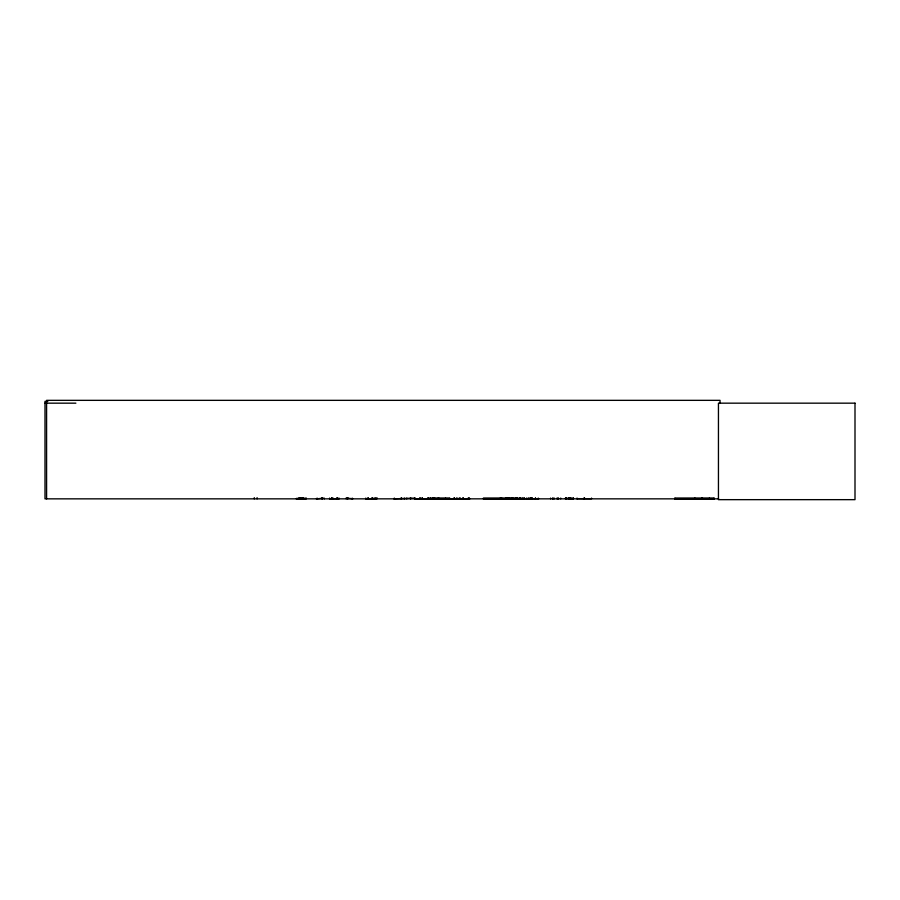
<?xml version="1.0" encoding="UTF-8"?>
<svg xmlns="http://www.w3.org/2000/svg" width="900" height="900" viewBox="0 0 900 900"><rect width="100%" height="100%" fill="white"/><g stroke="black" fill="none" stroke-linecap="round" stroke-linejoin="round"><path stroke-width="1.35" d="M674.854 498.848L674.876 498.206L714.173 498.206L714.184 498.814L674.854 498.791L674.865 498.206M674.865 498.499L714.173 498.465M393.907 498.848L414.428 498.116M506.137 498.724L506.059 497.846M305.843 498.746L305.933 498.116M316.395 498.848L324.248 498.116L324.326 498.848M414.686 498.848L421.571 498.746M296.28 498.848L305.933 498.645M517.455 498.746L517.365 497.846M501.548 498.746L501.615 498.116M517.658 498.746L517.793 498.049M298.53 498.746L298.609 498.116M338.839 498.746L329.805 498.746M300.184 498.746L300.139 497.644M47.812 401.355L45 401.355L45 498.848L718.627 498.848M45 403.166L75.87 403.166M431.235 498.218L449.257 498.218M483.289 498.218L512.854 498.218M431.201 498.476L449.291 498.454M483.255 498.476L512.887 498.454M346.32 498.116L352.879 498.746M376.515 498.814L365.985 498.746M449.269 498.791L422.1 498.848L422.336 498.116M469.879 498.814L450.056 498.848M483.277 498.791L538.785 498.746M577.035 498.645L591.514 498.746L591.514 498.049M372.105 498.746L372.004 498.116L371.914 498.848M352.384 498.746L352.294 498.116L352.204 498.848M535.556 498.746L535.466 498.116M529.211 498.746L529.121 498.116M337.5 498.746L337.601 497.846M337.039 498.746L336.949 498.116M522.304 498.746L522.158 498.049M512.066 498.746L511.999 498.116M526.523 498.724L526.444 498.049M514.879 498.746L514.822 498.116M433.125 498.724L433.058 498.049M507.218 498.746L507.229 497.846M506.993 498.746L506.936 498.116L506.846 498.848M460.316 498.848L460.08 498.116M714.06 498.206L714.071 498.825M720.034 403.166L720.034 400.343L46.586 400.343L46.586 498.848M709.391 498.049L709.391 498.848M702.405 497.846L702.405 498.848M701.899 497.846L701.899 498.848M694.913 498.049L694.913 498.848M584.528 497.846L584.528 498.848M584.021 497.846L584.021 498.848M577.035 498.049L577.035 498.848M573.424 498.049L573.424 498.848M573.075 498.049L573.075 498.848M572.816 498.049L572.816 498.848M571.174 498.049L571.174 498.848M571.05 498.049L570.938 498.848M570.533 498.049L570.533 498.848M570.364 498.049L570.364 498.848M569.858 498.049L569.858 498.848M569.711 498.049L569.711 498.848M569.205 498.049L569.205 498.848M569.171 498.049L569.171 498.848M568.935 498.049L568.935 498.848M568.44 498.049L568.44 498.848M568.204 498.049L568.204 498.848M566.865 498.049L566.865 498.848M566.55 498.049L566.55 498.848M566.347 498.049L566.347 498.848M566.044 498.049L566.021 498.848M565.785 498.049L565.774 498.848M565.436 498.049L565.481 498.848M560.734 498.049L560.734 498.848M558.472 498.049L558.472 498.848M557.842 498.049L557.842 498.848M557.021 498.049L557.021 498.848M554.231 498.049L554.231 498.848M553.016 498.049L553.016 498.848M552.735 498.049L552.735 498.848M550.62 498.049L550.62 498.848M538.267 498.049L538.267 498.848M535.376 498.049L535.376 498.848M532.192 497.846L532.192 498.848M531.832 497.846L531.832 498.848M530.865 497.846L530.865 498.848M530.651 497.846L530.651 498.848M529.031 498.049L529.031 498.848M528.03 498.049L528.03 498.848M524.227 497.846L524.351 498.848M523.879 497.846L523.879 498.848M522.371 498.049L522.371 498.848M520.751 497.846L520.751 498.848M520.526 497.846L520.526 498.848M519.851 497.846L519.851 498.848M519.446 497.846L519.446 498.848M517.894 498.049L517.894 498.848M516.859 497.846L516.859 498.848M516.082 497.846L516.026 498.848M515.722 497.846L515.722 498.848M514.721 498.049L514.721 498.848M513.202 497.846L513.202 498.848M512.798 497.846L512.798 498.848M511.92 498.049L511.92 498.848M509.873 498.049L509.873 498.848M508.118 497.846L508.118 498.848M507.735 497.846L507.769 498.848M506.216 498.049L506.216 498.848M501.694 498.049L501.694 498.848M500.243 498.049L500.243 498.848M469.305 498.049L469.305 498.848M468.923 497.846L468.923 498.848M463.252 497.846L463.252 498.848M462.892 497.846L462.892 498.848M460.035 498.049L460.035 498.848M459.135 498.049L459.135 498.848M456.907 497.644L456.907 498.848M454.522 497.846L454.522 498.848M454.095 497.644L454.095 498.848M449.775 498.049L449.775 498.848M445.545 498.049L445.545 498.848M438.705 497.846L438.705 498.848M438.277 497.846L438.277 498.848M434.756 498.049L434.756 498.848M432.641 498.049L432.641 498.848M430.256 497.846L430.256 498.848M430.031 497.846L430.031 498.848M428.411 498.049L428.411 498.848M428.254 497.846L428.254 498.848M427.894 497.846L427.894 498.848M422.381 498.049L422.381 498.848M421.751 498.049L421.751 498.848M420.131 497.846L420.131 498.848M419.918 497.846L419.918 498.848M415.406 498.049L415.406 498.848M414.506 498.049L414.506 498.848M410.738 497.846L410.738 498.848M410.389 497.846L410.389 498.848M406.8 498.049L406.8 498.848M404.336 498.049L404.336 498.848M401.58 497.846L401.58 498.848M401.152 497.846L401.152 498.848M394.312 498.049L394.312 498.848M376.909 497.644L376.909 498.848M375.75 498.049L375.75 498.848M374.918 497.644L374.918 498.848M373.129 498.049L373.129 498.848M372.341 497.846L372.341 498.848M372.206 497.846L372.206 498.848M368.213 497.846L368.213 498.848M367.954 497.846L367.954 498.848M365.805 498.049L365.805 498.848M347.861 497.846L347.861 498.848M347.647 497.846L347.647 498.848M346.23 498.049L346.23 498.848M339.019 498.049L339.019 498.848M337.399 497.846L337.399 498.848M336.87 498.049L336.87 498.848M333.045 498.049L333.045 498.848M331.976 497.846L331.976 498.848M331.729 497.846L331.729 498.848M329.625 498.049L329.625 498.848M322.234 497.846L322.234 498.848M321.975 497.846L321.975 498.848M317.093 498.049L317.093 498.848M306.011 498.049L306.011 498.848M303.874 497.846L303.874 498.848M303.615 497.846L303.615 498.848M302.524 497.644L302.524 498.848M302.13 497.644L302.13 498.848M300.892 498.049L300.892 498.848M300.791 498.116L300.701 498.746L300.589 497.846M300.454 497.846L300.454 498.848M299.711 497.644L299.711 498.848M298.699 498.049L298.699 498.848M297.056 498.049L297.056 498.848M257.096 497.644L257.096 498.848M254.284 497.644L254.284 498.848M855 403.166L718.447 403.166L718.447 499.657L855 499.657L855 403.166M570.139 498.848L570.139 498.049L570.082 498.848M468.146 498.848L468.146 498.049L468.101 498.848"/></g></svg>
